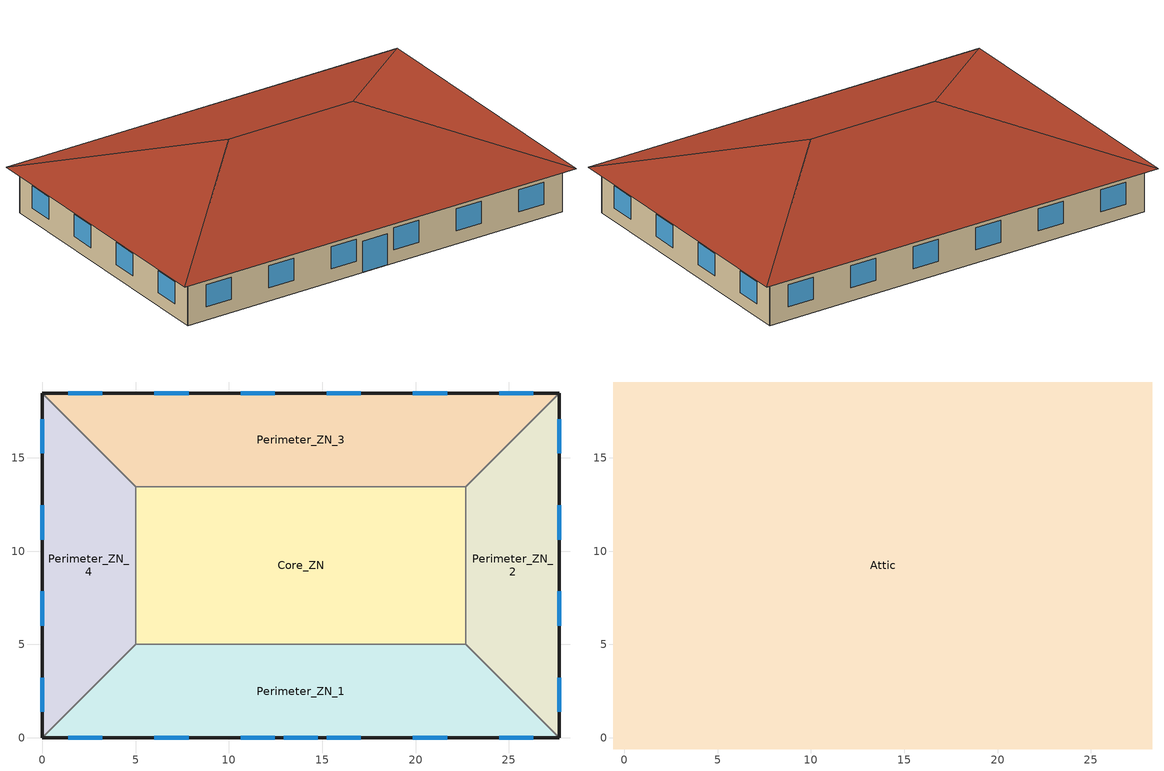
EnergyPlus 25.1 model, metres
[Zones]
Core_ZN
 floor ground (ext-slab): 22.69,13.46 22.69,5 5,5 5,13.46 z0
 wall to Perimeter_ZN_2 (int-walls): 22.69,5 22.69,13.46 z0:3.05
 wall to Perimeter_ZN_3 (int-walls): 22.69,13.46 5,13.46 z0:3.05
 wall to Perimeter_ZN_1 (int-walls): 5,5 22.69,5 z0:3.05
 wall to Perimeter_ZN_4 (int-walls): 5,13.46 5,5 z0:3.05
Perimeter_ZN_1
 floor ground (ext-slab): 22.69,5 27.69,0 0,0 5,5 z0
 wall outside (Mass Non-res Ext Wall): 0,0 27.69,0 z0:3.05
 wall to Perimeter_ZN_2 (int-walls): 27.69,0 22.69,5 z0:3.05
 wall to Perimeter_ZN_4 (int-walls): 5,5 0,0 z0:3.05
 window (Window Non-res Fixed): 12.93,0 14.76,0 z0:2.13; 1.39,0 3.22,0 / 6.01,0 7.84,0 / 10.62,0 12.45,0 / 15.24,0 17.07,0 / 19.85,0 21.68,0 / 24.47,0 26.3,0 z0.9:2.42
Perimeter_ZN_2
 floor ground (ext-slab): 27.69,18.46 27.69,0 22.69,5 22.69,13.46 z0
 wall outside (Mass Non-res Ext Wall): 27.69,0 27.69,18.46 z0:3.05
 wall to Perimeter_ZN_3 (int-walls): 27.69,18.46 22.69,13.46 z0:3.05
 window (Window Non-res Fixed): 27.69,1.39 27.69,3.22 / 27.69,6.01 27.69,7.84 / 27.69,10.62 27.69,12.45 / 27.69,15.24 27.69,17.07 z0.9:2.42
Perimeter_ZN_3
 floor ground (ext-slab): 27.69,18.46 22.69,13.46 5,13.46 0,18.46 z0
 wall outside (Mass Non-res Ext Wall): 27.69,18.46 0,18.46 z0:3.05
 wall to Perimeter_ZN_4 (int-walls): 0,18.46 5,13.46 z0:3.05
 window (Window Non-res Fixed): 26.3,18.46 24.47,18.46 / 21.68,18.46 19.85,18.46 / 17.07,18.46 15.24,18.46 / 12.45,18.46 10.62,18.46 / 7.84,18.46 6.01,18.46 / 3.22,18.46 1.39,18.46 z0.9:2.42
Perimeter_ZN_4
 floor ground (ext-slab): 0,18.46 5,13.46 5,5 0,0 z0
 wall outside (Mass Non-res Ext Wall): 0,18.46 0,0 z0:3.05
 window (Window Non-res Fixed): 0,17.07 0,15.24 / 0,12.45 0,10.62 / 0,7.84 0,6.01 / 0,3.22 0,1.39 z0.9:2.42
Attic
 floor outside (Attic Non-res Floor): 28.29,19.06 28.29,-0.6 27.69,0 27.69,18.46 z3.05; 28.29,19.06 27.69,18.46 0,18.46 -0.6,19.06 z3.05; 27.69,0 28.29,-0.6 -0.6,-0.6 0,0 z3.05; -0.6,19.06 0,18.46 0,0 -0.6,-0.6 z3.05
 floor to Core_ZN (Attic Non-res Floor): 22.69,13.46 22.69,5 5,5 5,13.46 z3.05
 floor to Perimeter_ZN_2 (Attic Non-res Floor): 27.69,18.46 27.69,0 22.69,5 22.69,13.46 z3.05
 floor to Perimeter_ZN_3 (Attic Non-res Floor): 27.69,18.46 22.69,13.46 5,13.46 0,18.46 z3.05
 floor to Perimeter_ZN_1 (Attic Non-res Floor): 22.69,5 27.69,0 0,0 5,5 z3.05
 floor to Perimeter_ZN_4 (Attic Non-res Floor): 0,18.46 5,13.46 5,5 0,0 z3.05
 roof outside (Attic Non-res Roof): 18.46,9.23,6.33 28.29,-0.6,3.05 28.29,19.06,3.05; 18.46,9.23,6.33 28.29,19.06,3.05 -0.6,19.06,3.05 9.23,9.23,6.33; 9.23,9.23,6.33 -0.6,-0.6,3.05 28.29,-0.6,3.05 18.46,9.23,6.33; 9.23,9.23,6.33 -0.6,19.06,3.05 -0.6,-0.6,3.05
[Building]
Ref Bldg Small Office New2004_v1.3_5.0: North Axis=0; Terrain=City; Loads Convergence Tolerance Value=0.04; Temperature Convergence Tolerance Value=0.2; Solar Distribution=FullInteriorAndExterior; Maximum Number of Warmup Days=25; Minimum Number of Warmup Days=6
[Site:Location]
KWANGJU: Latitude=35.13; Longitude=126.92; Time Zone=9; Elevation=72
[SizingPeriod:DesignDay] Day of Month=21; DryBulb Temperature Range Modifier Type=DefaultMultipliers; Rain Indicator=No; Snow Indicator=No; Daylight Saving Time Indicator=No; Begin Environment Reset Mode=FullResetAtBeginEnvironment
Name | Month | Day Type | Maximum DryBulb Temperature | Daily DryBulb Temperature Range | Humidity Condition Type | Wetbulb or DewPoint at Maximum DryBulb | Barometric Pressure | Wind Speed | Wind Direction | Solar Model Indicator | Sky Clearness | ASHRAE Clear Sky Optical Depth for Beam Irradiance taub | ASHRAE Clear Sky Optical Depth for Diffuse Irradiance taud | Enthalpy at Maximum DryBulb
CHICAGO Ann Clg .4% Condns WB=>MDB | 7 | SummerDesignDay | 31.2 | 10.7 | Wetbulb | 25.5 | 99063 | 5.3 | 230 | ASHRAEClearSky | 1
CHICAGO Ann Htg 99.6% Condns DB | 1 | WinterDesignDay | -20.6 | 0 | Wetbulb | -20.6 | 99063 | 4.9 | 270 | ASHRAEClearSky | 0
KWANGJU Ann Clg .4% Condns DB=>MWB | 8 | SummerDesignDay | 32.4 | 6.8 | Wetbulb | 25.1 | 100463 | 3.4 | 250 | ASHRAETau |  | 0.563 | 1.781
KWANGJU Ann Clg .4% Condns DP=>MDB | 8 | SummerDesignDay | 28.1 | 6.8 | Dewpoint | 25.1 | 100463 | 3.4 | 250 | ASHRAETau |  | 0.563 | 1.781
KWANGJU Ann Clg .4% Condns Enth=>MDB | 8 | SummerDesignDay | 30.3 | 6.8 | Enthalpy |  | 100463 | 3.4 | 250 | ASHRAETau |  | 0.563 | 1.781 | 82000
KWANGJU Ann Clg .4% Condns WB=>MDB | 8 | SummerDesignDay | 30.2 | 6.8 | Wetbulb | 26.2 | 100463 | 3.4 | 250 | ASHRAETau |  | 0.563 | 1.781
KWANGJU Ann Htg 99.6% Condns DB | 1 | WinterDesignDay | -6.8 | 0 | Wetbulb | -6.8 | 100463 | 2.2 | 20 | ASHRAEClearSky | 0
KWANGJU Ann Htg Wind 99.6% Condns WS=>MCDB | 1 | WinterDesignDay | 1 | 0 | Wetbulb | 1 | 100463 | 8.3 | 20 | ASHRAEClearSky | 0
KWANGJU Ann Hum_n 99.6% Condns DP=>MCDB | 1 | WinterDesignDay | 0.5 | 0 | Dewpoint | -15 | 100463 | 2.2 | 20 | ASHRAEClearSky | 0
[Material] Thermal Absorptance=0.9
Name | Roughness | Thickness | Conductivity | Density | Specific Heat | Solar Absorptance | Visible Absorptance
1/2IN Gypsum | Smooth | 0.0127 | 0.16 | 784.9 | 830 | 0.92 | 0.92
1IN Stucco | Smooth | 0.0253 | 0.6918 | 1858 | 837 | 0.92 | 0.92
8IN CONCRETE HW | Rough | 0.2032 | 1.311 | 2240 | 836.8 | 0.7 | 0.7
AtticFloor NonRes Insulation | MediumRough | 0.236805 | 0.049 | 265 | 836.8 | 0.7 | 0.7
HW CONCRETE | Rough | 0.1016 | 1.311 | 2240 | 836.8 | 0.7 | 0.7
Mass NonRes Wall Insulation | MediumRough | 0.0495495 | 0.049 | 265 | 836.8 | 0.7 | 0.7
Metal Decking | MediumSmooth | 0.0015 | 45.006 | 7680 | 418.4 | 0.7 | 0.3
Roof Membrane | VeryRough | 0.0095 | 0.16 | 1121.29 | 1460 | 0.7 | 0.7
Std Wood 6inch | MediumSmooth | 0.15 | 0.12 | 540 | 1210 | 0.7 | 0.7
[Material:NoMass]
CP02 CARPET PAD: Roughness=VeryRough; Thermal Resistance=0.2165; Thermal Absorptance=0.9; Solar Absorptance=0.7; Visible Absorptance=0.8
[WindowMaterial:SimpleGlazingSystem]
NonRes Fixed Assembly Window: UFactor=3.23646; Solar Heat Gain Coefficient=0.39
[Construction]
Attic Non-res Floor: 1/2IN Gypsum, AtticFloor NonRes Insulation, 1/2IN Gypsum
Attic Non-res Roof: Roof Membrane, Metal Decking
ext-slab: HW CONCRETE, CP02 CARPET PAD
int-walls: 1/2IN Gypsum, 1/2IN Gypsum
InteriorFurnishings: Std Wood 6inch
Mass Non-res Ext Wall: 1IN Stucco, 8IN CONCRETE HW, Mass NonRes Wall Insulation, 1/2IN Gypsum
Window Non-res Fixed: NonRes Fixed Assembly Window
[Space]
Name | Zone
Attic Space | Attic
Core_ZN Space | Core_ZN
Perimeter_ZN_1 Space | Perimeter_ZN_1
Perimeter_ZN_2 Space | Perimeter_ZN_2
Perimeter_ZN_3 Space | Perimeter_ZN_3
Perimeter_ZN_4 Space | Perimeter_ZN_4
[Zone] Multiplier=1
Name | Part of Total Floor Area
Attic | No
Core_ZN; Perimeter_ZN_1; Perimeter_ZN_2; Perimeter_ZN_3; Perimeter_ZN_4 | Yes
[InternalMass] Construction=InteriorFurnishings
Name | Zone or ZoneList | Space or SpaceList | Surface Area
Core_ZN Internal Mass | Core_ZN | Core_ZN Space | 299.3148
Perimeter_ZN_1 Internal Mass | Perimeter_ZN_1 | Perimeter_ZN_1 Space | 226.9
Perimeter_ZN_2 Internal Mass | Perimeter_ZN_2 | Perimeter_ZN_2 Space | 134.6
Perimeter_ZN_3 Internal Mass | Perimeter_ZN_3 | Perimeter_ZN_3 Space | 226.9
Perimeter_ZN_4 Internal Mass | Perimeter_ZN_4 | Perimeter_ZN_4 Space | 134.6
[People] Number of People Schedule=People_SCH; Number of People Calculation Method=People/Area; People per Floor Area=0.5; Fraction Radiant=0.3; Activity Level Schedule=People_Activity_Level; Enable ASHRAE 55 Comfort Warnings=No; Mean Radiant Temperature Calculation Type=EnclosureAveraged
Name | Zone or ZoneList or Space or SpaceList
People 1 | Core_ZN Space
Perimeter_ZN_1 People | Perimeter_ZN_1 Space
Perimeter_ZN_2 People | Perimeter_ZN_2 Space
Perimeter_ZN_3 People | Perimeter_ZN_3 Space
Perimeter_ZN_4 People | Perimeter_ZN_4 Space
[Lights] Schedule=Light_SCH; Design Level Calculation Method=Watts/Area; Watts per Zone Floor Area=10.76; Return Air Fraction=0; Fraction Radiant=0.7; Fraction Visible=0.2; Fraction Replaceable=1; EndUse Subcategory=General; Return Air Fraction Calculated from Plenum Temperature=No
Name | Zone or ZoneList or Space or SpaceList
Core_ZN_Lights | Core_ZN Space
Perimeter_ZN_1_Lights | Perimeter_ZN_1 Space
Perimeter_ZN_2_Lights | Perimeter_ZN_2 Space
Perimeter_ZN_3_Lights | Perimeter_ZN_3 Space
Perimeter_ZN_4_Lights | Perimeter_ZN_4 Space
[ElectricEquipment] Schedule=Plug_Equip_SCH; Design Level Calculation Method=Watts/Area; Watts per Zone Floor Area=10.76; Fraction Latent=0; Fraction Radiant=0.5; Fraction Lost=0; EndUse Subcategory=MiscPlug
Name | Zone or ZoneList or Space or SpaceList
Core_ZN_MiscPlug_Equip | Core_ZN Space
Perimeter_ZN_1_MiscPlug_Equip | Perimeter_ZN_1 Space
Perimeter_ZN_2_MiscPlug_Equip | Perimeter_ZN_2 Space
Perimeter_ZN_3_MiscPlug_Equip | Perimeter_ZN_3 Space
Perimeter_ZN_4_MiscPlug_Equip | Perimeter_ZN_4 Space
[ZoneInfiltration:DesignFlowRate] Constant Term Coefficient=1; Temperature Term Coefficient=0; Velocity Term Coefficient=0; Velocity Squared Term Coefficient=0
Name | Zone or ZoneList or Space or SpaceList | Design Flow Rate Calculation Method | Air Changes per Hour | Schedule | Flow Rate per Exterior Surface Area
Attic_Infiltration | Attic Space | AirChanges/Hour | 1
Core_ZN_Infiltration | Core_ZN Space | AirChanges/Hour | 0.36 | Infiltration_SCH
Perimeter_ZN_1_Infiltration | Perimeter_ZN_1 Space | Flow/ExteriorArea |  | Infiltration_SCH | 0.000302
Perimeter_ZN_2_Infiltration | Perimeter_ZN_2 Space | Flow/ExteriorArea |  | Infiltration_SCH | 0.000302
Perimeter_ZN_3_Infiltration | Perimeter_ZN_3 Space | Flow/ExteriorArea |  | Infiltration_SCH | 0.000302
Perimeter_ZN_4_Infiltration | Perimeter_ZN_4 Space | Flow/ExteriorArea |  | Infiltration_SCH | 0.000302
[Exterior:Lights]
Exterior Facade Lighting: Schedule=Always On Discrete; Design Level=2303; Control Option=AstronomicalClock; EndUse Subcategory=Exterior Facade Lighting
[DesignSpecification:OutdoorAir] Outdoor Air Method=Sum; Outdoor Air Flow per Person=0; Outdoor Air Flow per Zone Floor Area=0; Outdoor Air Flow per Zone=0; Outdoor Air Flow Air Changes per Hour=0
Core_ZN Zero air DSOA; Perimeter_ZN_1 Zero air DSOA; Perimeter_ZN_2 Zero air DSOA; Perimeter_ZN_3 Zero air DSOA; Perimeter_ZN_4 Zero air DSOA
[Sizing:Zone] Zone Cooling Design Supply Air Temperature Input Method=SupplyAirTemperature; Zone Cooling Design Supply Air Temperature Difference=11.11; Zone Heating Design Supply Air Temperature Input Method=SupplyAirTemperature; Zone Heating Design Supply Air Temperature=40; Zone Heating Design Supply Air Temperature Difference=11.11; Zone Cooling Design Supply Air Humidity Ratio=0.0085; Zone Heating Design Supply Air Humidity Ratio=0.008; Cooling Design Air Flow Method=DesignDay; Cooling Design Air Flow Rate=0; Cooling Minimum Air Flow per Zone Floor Area=0.000762; Cooling Minimum Air Flow=0; Cooling Minimum Air Flow Fraction=0; Heating Design Air Flow Method=DesignDay; Heating Design Air Flow Rate=0; Heating Maximum Air Flow per Zone Floor Area=0.002032; Heating Maximum Air Flow=0.141576; Heating Maximum Air Flow Fraction=0.3; Account for Dedicated Outdoor Air System=No
Name | Zone Cooling Design Supply Air Temperature | Design Specification Outdoor Air Object
Core_ZN | 14 | Core_ZN Zero air DSOA
Perimeter_ZN_1 | 13.9 | Perimeter_ZN_1 Zero air DSOA
Perimeter_ZN_2 | 14 | Perimeter_ZN_2 Zero air DSOA
Perimeter_ZN_3 | 13.9 | Perimeter_ZN_3 Zero air DSOA
Perimeter_ZN_4 | 14 | Perimeter_ZN_4 Zero air DSOA
[ZoneControl:Thermostat] Temperature Difference Between Cutout And Setpoint=0
Name | Zone or ZoneList | Control Type Schedule | Control 1
Core_ZN Thermostat | Core_ZN | Core_ZN Thermostat Schedule | Thermostat Setpoint Dual Setpoint 1
Perimeter_ZN_1 Thermostat | Perimeter_ZN_1 | Perimeter_ZN_1 Thermostat Schedule | Thermostat Setpoint Dual Setpoint 2
Perimeter_ZN_2 Thermostat | Perimeter_ZN_2 | Perimeter_ZN_2 Thermostat Schedule | Thermostat Setpoint Dual Setpoint 3
Perimeter_ZN_3 Thermostat | Perimeter_ZN_3 | Perimeter_ZN_3 Thermostat Schedule | Thermostat Setpoint Dual Setpoint 4
Perimeter_ZN_4 Thermostat | Perimeter_ZN_4 | Perimeter_ZN_4 Thermostat Schedule | Thermostat Setpoint Dual Setpoint 5
[ThermostatSetpoint:DualSetpoint] Heating Setpoint Temperature Schedule=Heating_Temp_Upper_Limit; Cooling Setpoint Temperature Schedule=Cooling_Temp_Lower_Limit
Thermostat Setpoint Dual Setpoint 1; Thermostat Setpoint Dual Setpoint 2; Thermostat Setpoint Dual Setpoint 3; Thermostat Setpoint Dual Setpoint 4; Thermostat Setpoint Dual Setpoint 5
[ZONEHVAC:IDEALLOADSAIRSYSTEM] Maximum Heating Supply Air Temperature=50; Minimum Cooling Supply Air Temperature=13; Heating Limit=NoLimit; Maximum Heating Air Flow Rate=Autosize; Maximum Sensible Heating Capacity=Autosize; Cooling Limit=NoLimit; Maximum Cooling Air Flow Rate=Autosize; Maximum Total Cooling Capacity=Autosize; Dehumidification Control Type=ConstantSensibleHeatRatio; Cooling Sensible Heat Ratio=0.7; Humidification Control Type=None; Demand Controlled Ventilation Type=None; Outdoor Air Economizer Type=NoEconomizer; Heat Recovery Type=None; Sensible Heat Recovery Effectiveness=0.7; Latent Heat Recovery Effectiveness=0.65
Core_ZN Ideal Loads; Perimeter_ZN_1 Ideal Loads; Perimeter_ZN_2 Ideal Loads; Perimeter_ZN_3 Ideal Loads; Perimeter_ZN_4 Ideal Loads
[Zone equipment]
Core_ZN: Core_ZN Ideal Loads
Perimeter_ZN_1: Perimeter_ZN_1 Ideal Loads
Perimeter_ZN_2: Perimeter_ZN_2 Ideal Loads
Perimeter_ZN_3: Perimeter_ZN_3 Ideal Loads
Perimeter_ZN_4: Perimeter_ZN_4 Ideal Loads
[Schedule:Day:Interval]
Light_SCH_weekend: No, 08:00, 0, 12:00, 0.408529, 16:00, 1, 24:00, 0
Light_SCH_weekday: No, 08:00, 0, 10:00, 1, 15:00, 0.8, 20:00, 1, 24:00, 0
People_SCH_weekend: No, 08:00, 0, 16:00, 0.197947, 24:00, 0
People_SCH_weekday: No, 08:00, 0, 11:00, 0.615476, 14:00, 0.183692, 17:00, 1, 20:00, 0.300768, 24:00, 0
Schedule Day 1: No, 24:00, 130
Plug_Equipt_SCH_weekend: No, 08:00, 0.1, 12:00, 0.6, 16:00, 0.2, 24:00, 0.1
Plug_Equipt_SCH_weekday: No, 08:00, 0.1, 15:00, 0.998926, 20:00, 0.7, 24:00, 0.1
Heating_Temp_Upper_Limit_weekend: No, 08:00, -60, 16:00, 22, 24:00, -60
Heating_Temp_Upper_Limit_weekday: No, 08:00, -60, 20:00, 22, 24:00, -60
Cooling_Temp_Lower_Limit_weekend: No, 08:00, 80, 16:00, 26, 24:00, 80
Cooling_Temp_Lower_Limit_weekday: No, 08:00, 80, 20:00, 26, 24:00, 80
Infiltration_SCH_weekday: No, 08:00, 0.2, 20:00, 1, 24:00, 0.2
Infiltration_SCH_weekend: No, 08:00, 0.2, 16:00, 1, 24:00, 0.2
[Schedule:Week:Daily]
Light_SCH Week Rule - Jan1-Dec31: Light_SCH_weekend, Light_SCH_weekday, Light_SCH_weekday, Light_SCH_weekday, Light_SCH_weekday, Light_SCH_weekday, Light_SCH_weekend, Light_SCH_weekday, Light_SCH_weekday, Light_SCH_weekday, Light_SCH_weekday, Light_SCH_weekday
People_SCH Week Rule - Jan1-Dec31: People_SCH_weekend, People_SCH_weekday, People_SCH_weekday, People_SCH_weekday, People_SCH_weekday, People_SCH_weekday, People_SCH_weekend, People_SCH_weekday, People_SCH_weekday, People_SCH_weekday, People_SCH_weekday, People_SCH_weekday
People_Activity_Level Week Rule - Jan1-Dec31: Schedule Day 1, Schedule Day 1, Schedule Day 1, Schedule Day 1, Schedule Day 1, Schedule Day 1, Schedule Day 1, Schedule Day 1, Schedule Day 1, Schedule Day 1, Schedule Day 1, Schedule Day 1
Plug_Equip_SCH Week Rule - Jan1-Dec31: Plug_Equipt_SCH_weekend, Plug_Equipt_SCH_weekday, Plug_Equipt_SCH_weekday, Plug_Equipt_SCH_weekday, Plug_Equipt_SCH_weekday, Plug_Equipt_SCH_weekday, Plug_Equipt_SCH_weekend, Plug_Equipt_SCH_weekday, Plug_Equipt_SCH_weekday, Plug_Equipt_SCH_weekday, Plug_Equipt_SCH_weekday, Plug_Equipt_SCH_weekday
Heating_Temp_Upper_Limit Week Rule - Jan1-Dec31: Heating_Temp_Upper_Limit_weekend, Heating_Temp_Upper_Limit_weekday, Heating_Temp_Upper_Limit_weekday, Heating_Temp_Upper_Limit_weekday, Heating_Temp_Upper_Limit_weekday, Heating_Temp_Upper_Limit_weekday, Heating_Temp_Upper_Limit_weekend, Heating_Temp_Upper_Limit_weekday, Heating_Temp_Upper_Limit_weekday, Heating_Temp_Upper_Limit_weekday, Heating_Temp_Upper_Limit_weekday, Heating_Temp_Upper_Limit_weekday
Cooling_Temp_Lower_Limit Week Rule - Jan1-Dec31: Cooling_Temp_Lower_Limit_weekend, Cooling_Temp_Lower_Limit_weekday, Cooling_Temp_Lower_Limit_weekday, Cooling_Temp_Lower_Limit_weekday, Cooling_Temp_Lower_Limit_weekday, Cooling_Temp_Lower_Limit_weekday, Cooling_Temp_Lower_Limit_weekend, Cooling_Temp_Lower_Limit_weekday, Cooling_Temp_Lower_Limit_weekday, Cooling_Temp_Lower_Limit_weekday, Cooling_Temp_Lower_Limit_weekday, Cooling_Temp_Lower_Limit_weekday
Infiltration_SCH Week Rule - Jan1-Dec31: Infiltration_SCH_weekend, Infiltration_SCH_weekday, Infiltration_SCH_weekday, Infiltration_SCH_weekday, Infiltration_SCH_weekday, Infiltration_SCH_weekday, Infiltration_SCH_weekend, Infiltration_SCH_weekday, Infiltration_SCH_weekday, Infiltration_SCH_weekday, Infiltration_SCH_weekday, Infiltration_SCH_weekday
[Schedule:Year]
Light_SCH: Light_SCH Week Rule - Jan1-Dec31, 1, 1, 12, 31
People_SCH: People_SCH Week Rule - Jan1-Dec31, 1, 1, 12, 31
People_Activity_Level: People_Activity_Level Week Rule - Jan1-Dec31, 1, 1, 12, 31
Plug_Equip_SCH: Plug_Equip_SCH Week Rule - Jan1-Dec31, 1, 1, 12, 31
Heating_Temp_Upper_Limit: Heating_Temp_Upper_Limit Week Rule - Jan1-Dec31, 1, 1, 12, 31
Cooling_Temp_Lower_Limit: Cooling_Temp_Lower_Limit Week Rule - Jan1-Dec31, 1, 1, 12, 31
Infiltration_SCH: Infiltration_SCH Week Rule - Jan1-Dec31, 1, 1, 12, 31
[Schedule:Compact]
Core_ZN Thermostat Schedule; Perimeter_ZN_1 Thermostat Schedule; Perimeter_ZN_2 Thermostat Schedule; Perimeter_ZN_3 Thermostat Schedule; Perimeter_ZN_4 Thermostat Schedule: Through: 12/31, For: AllDays, Until: 24:00, 4
[Schedule:Constant]
Always On Discrete: Hourly Value=1
